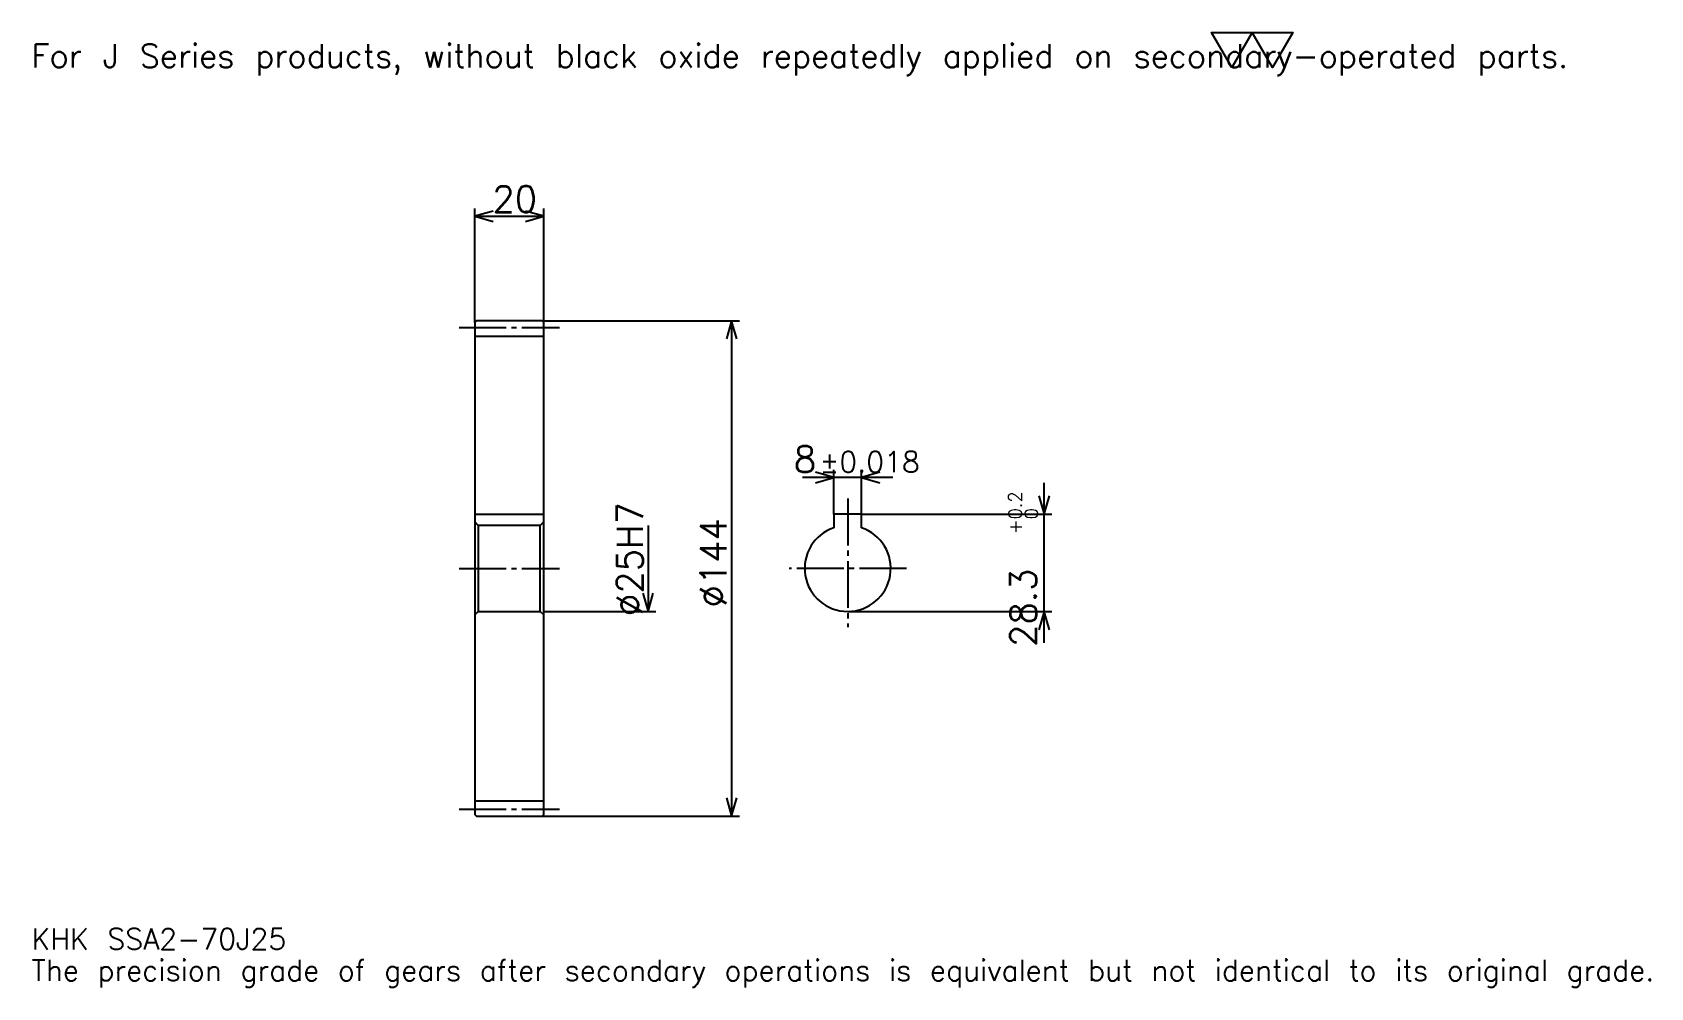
# Model space of a CAD drawing. Extents: x 15 to 486, y 6 to 283.
import ezdxf

# ---------------------------------------------------------------- set-up
doc = ezdxf.new("R2010")
doc.units = 0
doc.linetypes.add('DASHDOT', pattern=[18.195651, 13.646739, -1.516304, 1.516304, -1.516304])
doc.layers.get('0').update_dxf_attribs({"linetype": 'CONTINUOUS'})
doc.layers.add('DASHDOT', color=6, linetype='DASHDOT')
doc.styles.add('KANJI', font='TXT', dxfattribs={"bigfont": 'BIGFONT'})

msp = doc.modelspace()

# ---------------------------------------------------------------- linework, layer by layer
at = {"color": 5}
for p, q in [((143.994568, 199.394028), (143.994568, 231.994568)), ((163.994568, 199.394028), (163.994568, 231.994568)), ((143.994568, 229.720123), (163.994568, 229.720123)), ((143.994568, 198.894028), (143.994568, 199.394028)), ((163.494568, 199.394028), (163.994568, 199.394028)), ((163.994568, 199.394028), (220.855988, 199.394028)), ((163.994568, 198.894028), (163.994568, 199.394028)), ((218.581528, 199.394028), (218.581528, 55.394028)), ((248.309784, 143.194031), (248.309784, 156.082611)), ((256.309784, 143.194031), (256.309784, 156.082611)), ((265.407593, 153.808167), (239.21196, 153.808167)), ((309.380432, 105.796204), (309.380432, 152.291855)), ((256.309784, 143.194031), (311.654907, 143.194031)), ((194.320648, 139.894028), (194.320648, 114.894028)), ((163.994568, 114.894028), (196.595108, 114.894028)), ((252.309784, 114.894028), (311.654907, 114.894028)), ((163.494568, 55.394028), (163.994568, 55.394028)), ((163.994568, 55.394028), (220.855988, 55.394028))]:
    msp.add_line(p, q, dxfattribs=at)
at = {"color": 4}
for p, q in [((143.994568, 194.894028), (163.994568, 194.894028)), ((143.994568, 143.194031), (163.994568, 143.194031)), ((163.994568, 140.894028), (162.994568, 139.894028)), ((143.994568, 113.894028), (144.994568, 114.894028)), ((163.994568, 113.894028), (162.994568, 114.894028)), ((143.994568, 59.894028), (163.994568, 59.894028))]:
    msp.add_line(p, q, dxfattribs=at)
at = {"color": 7}
msp.add_lwpolyline([(363.913055, 272.934784), (357.999481, 283.184998), (381.653809, 283.184998), (375.740234, 272.934784), (369.82663, 283.184998), (363.913055, 272.934784)], dxfattribs=at)
at = {"color": 5}
for points in [[(149.301636, 231.23642), (143.994568, 229.720123), (149.301636, 228.203812)], [(158.6875, 228.203812), (163.994568, 229.720123), (158.6875, 231.23642)], [(220.097839, 194.08696), (218.581528, 199.394028), (217.065216, 194.08696)], [(243.002716, 152.291855), (248.309784, 153.808167), (243.002716, 155.324463)], [(261.616852, 155.324463), (256.309784, 153.808167), (261.616852, 152.291855)], [(307.864136, 148.501099), (309.380432, 143.194031), (310.896729, 148.501099)], [(192.804352, 120.201096), (194.320648, 114.894028), (195.83696, 120.201096)], [(310.896729, 109.58696), (309.380432, 114.894028), (307.864136, 109.58696)], [(217.065216, 60.701096), (218.581528, 55.394028), (220.097839, 60.701096)]]:
    msp.add_lwpolyline(points, dxfattribs=at)
at = {"color": 4}
for points in [[(143.994568, 113.894028), (143.994568, 55.894028), (144.494568, 55.394028), (163.494568, 55.394028), (163.994568, 55.894028), (163.994568, 198.894028), (163.494568, 199.394028), (144.494568, 199.394028), (143.994568, 198.894028), (143.994568, 113.894028)], [(256.309784, 139.23674), (256.309784, 143.194031), (248.309784, 143.194031), (248.309784, 139.23674)], [(143.994568, 140.894028), (144.994568, 139.894028), (144.994568, 114.894028), (162.994568, 114.894028), (162.994568, 139.894028), (144.994568, 139.894028)]]:
    msp.add_lwpolyline(points, dxfattribs=at)
msp.add_arc((252.309784, 127.394028), 12.5, 108.66292518, 71.33707482, dxfattribs=at)
at = {"layer": 'DASHDOT', "color": 7}
for p, q in [((139.445648, 197.394028), (168.543488, 197.394028)), ((252.309784, 147.742935), (252.309784, 110.345116)), ((139.445648, 127.394028), (168.543488, 127.394028)), ((269.358704, 127.394028), (235.260864, 127.394028)), ((139.445648, 57.394028), (168.543488, 57.394028))]:
    msp.add_line(p, q, dxfattribs=at)

# ---------------------------------------------------------------- texts
at = {"color": 7, "style": 'KANJI'}
for s, height, p in [('For J Series products, without black oxide repeatedly applied on secondary-operated parts.', 6.82337, (15.163043, 272.934784)), ('20', 7.581522, (149.066574, 230.933167)), ('8', 7.581522, (236.660019, 155.324463)), ('%%p0.018', 6.065217, (244.164795, 155.324463)), ('KHK SSA2-70J25', 6.065217, (15.163043, 16.679348)), ('The precision grade of gears after secondary operations is equivalent but not identical to its original grade.', 6.065217, (15.163043, 7.581522))]:
    msp.add_text(s, height=height, dxfattribs=at).set_placement(p)
for s, height, p in [('0.2', 3.790761, (302.860321, 141.657867)), ('%%c25H7', 7.581522, (192.804352, 113.557755)), ('%%c144', 7.581522, (217.065216, 116.021744)), ('0', 3.790761, (307.560852, 141.657867)), ('+', 3.790761, (302.860321, 137.412216)), ('28.3', 7.581522, (307.105957, 104.59639))]:
    msp.add_text(s, height=height, rotation=90, dxfattribs=at).set_placement(p)

doc.saveas('drawing.dxf')
